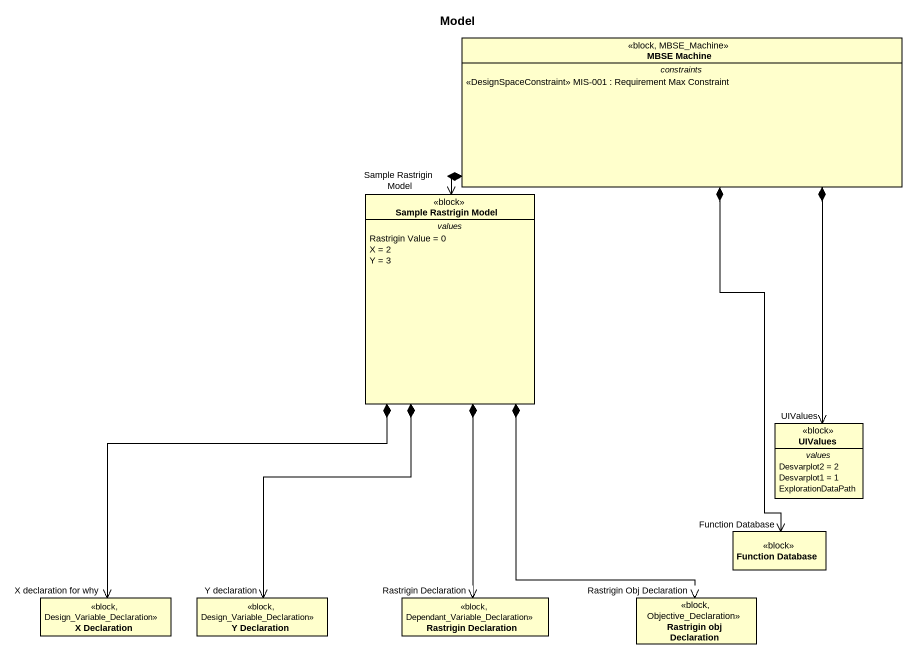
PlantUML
@startuml
title Model
hide circle
hide empty members
class "MBSE Machine" as MBSE_Machine <<block, MBSE_Machine>> {
  -- constraints --
  <<DesignSpaceConstraint>> MIS-001 : Requirement Max Constraint
}
class "Sample Rastrigin Model" as Sample_Rastrigin_Model <<block>> {
  -- values --
  Rastrigin Value = 0
  X = 2
  Y = 3
}
class UIValues <<block>> {
  -- values --
  Desvarplot2 = 2
  Desvarplot1 = 1
  ExplorationDataPath
}
class "Function Database" as Function_Database <<block>>
class "X Declaration" as X_Declaration <<block, Design_Variable_Declaration>>
class "Y Declaration" as Y_Declaration <<block, Design_Variable_Declaration>>
class "Rastrigin Declaration" as Rastrigin_Declaration <<block, Dependant_Variable_Declaration>>
class "Rastrigin obj Declaration" as Rastrigin_obj_Declaration <<block, Objective_Declaration>>
MBSE_Machine *--> "Sample Rastrigin Model" Sample_Rastrigin_Model
MBSE_Machine *--> "UIValues" UIValues
MBSE_Machine *--> "Function Database" Function_Database
Sample_Rastrigin_Model *--> "X declaration for why" X_Declaration
Sample_Rastrigin_Model *--> "Y declaration" Y_Declaration
Sample_Rastrigin_Model *--> "Rastrigin Declaration" Rastrigin_Declaration
Sample_Rastrigin_Model *--> "Rastrigin Obj Declaration" Rastrigin_obj_Declaration
@enduml
